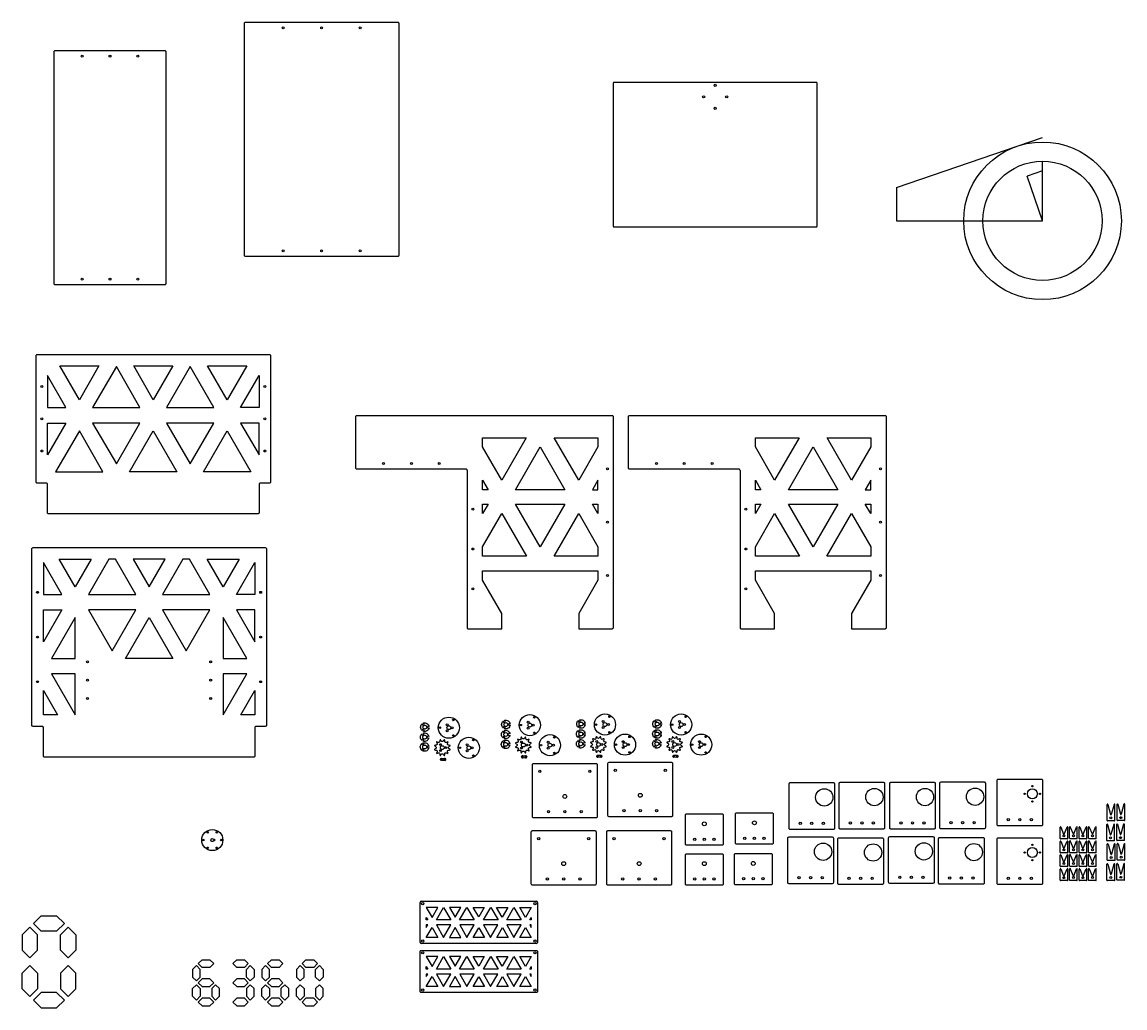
# Model space of a CAD drawing. Header units: inches. Extents: x 32 to 9114, y 33 to 2612.
# Drawn here: x 3534 to 6402, y 47 to 2612 of the extents above; entities that cross this region are included whole.
import ezdxf

# ---------------------------------------------------------------- set-up
doc = ezdxf.new("R2010")
doc.units = ezdxf.units.IN
doc.header["$MEASUREMENT"] = 0

msp = doc.modelspace()

# ---------------------------------------------------------------- linework, layer by layer
for p, q in [((5071.5, 2453.1), (5071.5, 2080.1)), ((5600.5, 2454.1), (5072.5, 2454.1)), ((5601.5, 2080.1), (5601.5, 2453.1)), ((5807.8, 2180.8), (6187.8, 2310.8)), ((6187.8, 2094.4), (6187.8, 2249.4)), ((6187.8, 2224.4), (6148, 2210.7)), ((6187.8, 2094.4), (6148, 2210.7)), ((6187.8, 2094.4), (6187.8, 2224.4)), ((5807.8, 2180.8), (5807.8, 2094.4)), ((5807.8, 2094.4), (6187.8, 2094.4)), ((5072.5, 2079.1), (5600.5, 2079.1)), ((6355.7, 534.7), (6355.7, 576)), ((6357.7, 576.3), (6364.7, 550)), ((6373.7, 576.3), (6366.7, 550)), ((6375.7, 534.7), (6375.7, 576)), ((6381.5, 535.4), (6381.5, 576.7)), ((6383.5, 576.9), (6390.6, 550.7)), ((6399.6, 576.9), (6392.5, 550.7)), ((6401.5, 535.4), (6401.5, 576.7)), ((6233.6, 488), (6233.6, 516.8)), ((6235.5, 517.1), (6242.7, 499.3)), ((6244.5, 499.3), (6251.7, 517.1)), ((6253.6, 488), (6253.6, 516.8)), ((6258.2, 488.2), (6258.2, 517.1)), ((6260.1, 517.4), (6267.2, 499.6)), ((6269.1, 499.6), (6276.2, 517.4)), ((6278.2, 488.2), (6278.2, 517.1)), ((6283, 488), (6283, 516.8)), ((6284.9, 517.1), (6292.1, 499.3)), ((6293.9, 499.3), (6301.1, 517.1)), ((6303, 488), (6303, 516.8)), ((6307.5, 488.2), (6307.5, 517.1)), ((6309.5, 517.4), (6316.6, 499.6)), ((6318.5, 499.6), (6325.6, 517.4)), ((6327.5, 488.2), (6327.5, 517.1)), ((6354.8, 482.7), (6354.8, 523.9)), ((6374.7, 533.7), (6356.7, 533.7)), ((6356.8, 524.2), (6363.9, 498)), ((6372.9, 524.2), (6365.8, 498)), ((6374.8, 482.7), (6374.8, 523.9)), ((6380.7, 483.4), (6380.7, 524.6)), ((6400.5, 534.4), (6382.5, 534.4)), ((6382.6, 524.9), (6389.7, 498.7)), ((6398.7, 524.9), (6391.6, 498.7)), ((6400.7, 483.4), (6400.7, 524.6)), ((6233.6, 451.4), (6233.6, 480.2)), ((6252.6, 487), (6234.6, 487)), ((6235.5, 480.6), (6242.7, 462.7)), ((6244.5, 462.7), (6251.7, 480.6)), ((6253.6, 451.4), (6253.6, 480.2)), ((6258.2, 451.7), (6258.2, 480.5)), ((6277.2, 487.2), (6259.2, 487.2)), ((6260.1, 480.9), (6267.2, 463)), ((6269.1, 463), (6276.2, 480.9)), ((6278.2, 451.7), (6278.2, 480.5)), ((6283, 451.4), (6283, 480.2)), ((6302, 487), (6284, 487)), ((6284.9, 480.6), (6292.1, 462.7)), ((6293.9, 462.7), (6301.1, 480.6)), ((6303, 451.4), (6303, 480.2)), ((6307.5, 451.7), (6307.5, 480.5)), ((6326.5, 487.2), (6308.5, 487.2)), ((6309.5, 480.9), (6316.6, 463)), ((6318.5, 463), (6325.6, 480.9)), ((6327.5, 451.7), (6327.5, 480.5)), ((6373.8, 481.7), (6355.8, 481.7)), ((6356.3, 431.7), (6356.3, 472.9)), ((6358.2, 473.2), (6365.3, 447)), ((6374.3, 473.2), (6367.2, 447)), ((6376.3, 431.7), (6376.3, 472.9)), ((6399.7, 482.4), (6381.7, 482.4)), ((6382.1, 432.4), (6382.1, 473.6)), ((6384.1, 473.9), (6391.1, 447.7)), ((6400.1, 473.9), (6393.1, 447.7)), ((6402.1, 432.4), (6402.1, 473.6)), ((6233.6, 415.9), (6233.6, 444.7)), ((6252.6, 450.4), (6234.6, 450.4)), ((6235.5, 445.1), (6242.7, 427.2)), ((6244.5, 427.2), (6251.7, 445.1)), ((6253.6, 415.9), (6253.6, 444.7)), ((6258.2, 416.2), (6258.2, 445)), ((6277.2, 450.7), (6259.2, 450.7)), ((6260.1, 445.4), (6267.2, 427.5)), ((6269.1, 427.5), (6276.2, 445.4)), ((6278.2, 416.2), (6278.2, 445)), ((6283, 415.9), (6283, 444.7)), ((6302, 450.4), (6284, 450.4)), ((6284.9, 445.1), (6292.1, 427.2)), ((6293.9, 427.2), (6301.1, 445.1)), ((6303, 415.9), (6303, 444.7)), ((6307.5, 416.2), (6307.5, 445)), ((6326.5, 450.7), (6308.5, 450.7)), ((6309.5, 445.4), (6316.6, 427.5)), ((6318.5, 427.5), (6325.6, 445.4)), ((6327.5, 416.2), (6327.5, 445)), ((6375.3, 430.7), (6357.3, 430.7)), ((6401.1, 431.4), (6383.1, 431.4)), ((6233.6, 379.3), (6233.6, 408.1)), ((6252.6, 414.9), (6234.6, 414.9)), ((6235.5, 408.5), (6242.7, 390.7)), ((6244.5, 390.7), (6251.7, 408.5)), ((6253.6, 379.3), (6253.6, 408.1)), ((6258.2, 379.6), (6258.2, 408.4)), ((6277.2, 415.2), (6259.2, 415.2)), ((6260.1, 408.8), (6267.2, 391)), ((6269.1, 391), (6276.2, 408.8)), ((6278.2, 379.6), (6278.2, 408.4)), ((6283, 379.3), (6283, 408.1)), ((6302, 414.9), (6284, 414.9)), ((6284.9, 408.5), (6292.1, 390.7)), ((6293.9, 390.7), (6301.1, 408.5)), ((6303, 379.3), (6303, 408.1)), ((6307.5, 379.6), (6307.5, 408.4)), ((6326.5, 415.2), (6308.5, 415.2)), ((6309.5, 408.8), (6316.6, 391)), ((6318.5, 391), (6325.6, 408.8)), ((6327.5, 379.6), (6327.5, 408.4)), ((6355.4, 379.6), (6355.4, 420.9)), ((6357.4, 421.1), (6364.4, 394.9)), ((6373.4, 421.1), (6366.4, 394.9)), ((6375.4, 379.6), (6375.4, 420.9)), ((6381.2, 380.3), (6381.2, 421.6)), ((6383.2, 421.8), (6390.3, 395.6)), ((6399.3, 421.8), (6392.2, 395.6)), ((6401.2, 380.3), (6401.2, 421.6)), ((6252.6, 378.3), (6234.6, 378.3)), ((6277.2, 378.6), (6259.2, 378.6)), ((6302, 378.3), (6284, 378.3)), ((6326.5, 378.6), (6308.5, 378.6)), ((6374.4, 378.6), (6356.4, 378.6)), ((6400.2, 379.3), (6382.2, 379.3)), ((4569.4, 217.6), (4569.4, 321.6)), ((4572.4, 324.6), (4871.4, 324.6)), ((4874.4, 321.6), (4874.4, 217.6)), ((4798.4, 230.6), (4768.4, 230.6)), ((4871.4, 214.6), (4572.4, 214.6)), ((4002.5, 102.4), (4022.5, 102.4)), ((4092.5, 102.4), (4112.5, 102.4)), ((4182.5, 102.4), (4202.5, 102.4)), ((4798.4, 102.8), (4768.4, 102.8))]:
    msp.add_line(p, q)
for points in [[(4112.7, 2004.5), (4112.7, 2608.5, -0.414214), (4115.7, 2611.5), (4510.7, 2611.5, -0.414214), (4513.7, 2608.5), (4513.7, 2004.5, -0.414214), (4510.7, 2001.5), (4115.7, 2001.5, -0.414214)], [(3904.8, 1927.7), (3620.8, 1927.7, -0.414214), (3617.8, 1930.7), (3617.8, 2534.7, -0.414214), (3620.8, 2537.7), (3904.8, 2537.7, -0.414214), (3907.8, 2534.7), (3907.8, 1930.7, -0.414214)], [(3597.4, 1411.9), (3573.4, 1411.9, -0.414214), (3570.4, 1414.9), (3570.4, 1743.9, -0.414214), (3573.4, 1746.9), (4177.4, 1746.9, -0.414214), (4180.4, 1743.9), (4180.4, 1414.9, -0.414214), (4177.4, 1411.9), (4153.4, 1411.9, 0.414214), (4150.4, 1408.9), (4150.4, 1334.9, -0.414214), (4147.4, 1331.9), (3603.4, 1331.9, -0.414214), (3600.4, 1334.9), (3600.4, 1408.9, 0.414214)], [(4169.6, 782.3, -0.414214), (4166.6, 779.3), (4142.6, 779.3, 0.414214), (4139.6, 776.3), (4139.6, 702.3, -0.414214), (4136.6, 699.3), (3592.6, 699.3, -0.414214), (3589.6, 702.3), (3589.6, 776.3, 0.414214), (3586.6, 779.3), (3562.6, 779.3, -0.414214), (3559.6, 782.3), (3559.6, 1241.3, -0.414214), (3562.6, 1244.3), (4166.6, 1244.3, -0.414214), (4169.6, 1241.3)], [(4592.6, 778.7, 3.21759), (4592.6, 775.9, -0.4953), (4577.3, 767, 3.21759), (4574.8, 768.5, -0.4953), (4574.8, 786.2, 3.21759), (4577.3, 787.6, -0.4953)], [(4803.4, 785.5, 3.21759), (4803.4, 782.7, -0.4953), (4788, 773.8, 3.21759), (4785.6, 775.2, -0.4953), (4785.6, 793, 3.21759), (4788, 794.4, -0.4953)], [(4998.6, 786.9, 3.21759), (4998.6, 784.1, -0.4953), (4983.3, 775.2, 3.21759), (4980.8, 776.6, -0.4953), (4980.8, 794.4, 3.21759), (4983.3, 795.8, -0.4953)], [(5196.8, 786.9, 3.21759), (5196.8, 784.1, -0.4953), (5181.4, 775.2, 3.21759), (5178.9, 776.6, -0.4953), (5178.9, 794.4, 3.21759), (5181.4, 795.8, -0.4953)], [(4592.1, 752.8, 3.21759), (4592.1, 750, -0.4953), (4576.8, 741.1, 3.21759), (4574.3, 742.6, -0.4953), (4574.3, 760.3, 3.21759), (4576.8, 761.7, -0.4953)], [(4802.9, 759.6, 3.21759), (4802.9, 756.8, -0.4953), (4787.5, 747.9, 3.21759), (4785.1, 749.3, -0.4953), (4785.1, 767.1, 3.21759), (4787.5, 768.5, -0.4953)], [(4822.5, 745.3, 0.095863), (4824, 741.4, -0.273804), (4824, 738.8, -0.273804), (4821.7, 737.5, 0.095863), (4817.6, 736.8, 0.01177), (4817.4, 735.8, 0.095863), (4820.5, 733.2, -0.273804), (4821.9, 730.9, -0.273804), (4820.5, 728.6, 0.095863), (4817.4, 725.9, 0.01177), (4817.6, 725, 0.095863), (4821.7, 724.3, -0.273804), (4824, 723, -0.273804), (4824, 720.3, 0.095863), (4822.5, 716.4, 0.01177), (4823.2, 715.8, 0.095863), (4827.1, 717.2, -0.273804), (4829.8, 717.2, -0.273804), (4831.1, 714.9, 0.095863), (4831.8, 710.8, 0.01177), (4832.7, 710.6, 0.095863), (4835.4, 713.7, -0.273804), (4837.7, 715.1, -0.273804), (4840, 713.7, 0.095863), (4842.6, 710.6, 0.01177), (4843.6, 710.8, 0.095863), (4844.3, 714.9, -0.273804), (4845.6, 717.2, -0.273804), (4848.2, 717.2, 0.095863), (4852.1, 715.8, 0.01177), (4852.8, 716.4, 0.095863), (4851.4, 720.3, -0.273804), (4851.3, 723, -0.273804), (4853.7, 724.3, 0.095863), (4857.7, 725, 0.01177), (4858, 725.9, 0.095863), (4854.8, 728.6, -0.273804), (4853.5, 730.9, -0.273804), (4854.8, 733.2, 0.095863), (4858, 735.8, 0.01177), (4857.7, 736.8, 0.095863), (4853.7, 737.5, -0.273804), (4851.3, 738.8, -0.273804), (4851.4, 741.4, 0.095863), (4852.8, 745.3, 0.01177), (4852.1, 746, 0.095863), (4848.2, 744.6, -0.273804), (4845.6, 744.5, -0.273804), (4844.3, 746.9, 0.095863), (4843.6, 750.9, 0.01177), (4842.6, 751.2, 0.095863), (4840, 748, -0.273804), (4837.7, 746.7, -0.273804), (4835.4, 748, 0.095863), (4832.7, 751.2, 0.01177), (4831.8, 750.9, 0.095863), (4831.1, 746.9, -0.273804), (4829.8, 744.5, -0.273804), (4827.1, 744.6, 0.095863), (4823.2, 746, 0.01177)], [(4998.1, 761, 3.21759), (4998.1, 758.2, -0.4953), (4982.8, 749.3, 3.21759), (4980.3, 750.7, -0.4953), (4980.3, 768.5, 3.21759), (4982.8, 769.9, -0.4953)], [(5017.8, 746.7, 0.095863), (5019.3, 742.9, -0.273804), (5019.3, 740.2, -0.273804), (5017, 738.9, 0.095863), (5012.9, 738.2, 0.01177), (5012.6, 737.2, 0.095863), (5015.8, 734.6, -0.273804), (5017.2, 732.3, -0.273804), (5015.8, 730, 0.095863), (5012.6, 727.4, 0.01177), (5012.9, 726.4, 0.095863), (5017, 725.7, -0.273804), (5019.3, 724.4, -0.273804), (5019.3, 721.7, 0.095863), (5017.8, 717.9, 0.01177), (5018.5, 717.2, 0.095863), (5022.4, 718.6, -0.273804), (5025.1, 718.6, -0.273804), (5026.4, 716.3, 0.095863), (5027.1, 712.2, 0.01177), (5028, 712, 0.095863), (5030.7, 715.1, -0.273804), (5033, 716.5, -0.273804), (5035.3, 715.1, 0.095863), (5037.9, 712, 0.01177), (5038.8, 712.2, 0.095863), (5039.5, 716.3, -0.273804), (5040.8, 718.6, -0.273804), (5043.5, 718.6, 0.095863), (5047.4, 717.2, 0.01177), (5048.1, 717.9, 0.095863), (5046.7, 721.7, -0.273804), (5046.6, 724.4, -0.273804), (5049, 725.7, 0.095863), (5053, 726.4, 0.01177), (5053.3, 727.4, 0.095863), (5050.1, 730, -0.273804), (5048.7, 732.3, -0.273804), (5050.1, 734.6, 0.095863), (5053.3, 737.2, 0.01177), (5053, 738.2, 0.095863), (5049, 738.9, -0.273804), (5046.6, 740.2, -0.273804), (5046.7, 742.9, 0.095863), (5048.1, 746.7, 0.01177), (5047.4, 747.4, 0.095863), (5043.5, 746, -0.273804), (5040.8, 746, -0.273804), (5039.5, 748.3, 0.095863), (5038.8, 752.4, 0.01177), (5037.9, 752.6, 0.095863), (5035.3, 749.4, -0.273804), (5033, 748.1, -0.273804), (5030.7, 749.4, 0.095863), (5028, 752.6, 0.01177), (5027.1, 752.4, 0.095863), (5026.4, 748.3, -0.273804), (5025.1, 746, -0.273804), (5022.4, 746, 0.095863), (5018.5, 747.4, 0.01177)], [(5196.3, 761, 3.21759), (5196.3, 758.2, -0.4953), (5180.9, 749.3, 3.21759), (5178.4, 750.7, -0.4953), (5178.4, 768.5, 3.21759), (5180.9, 769.9, -0.4953)], [(5215.9, 746.7, 0.095863), (5217.4, 742.9, -0.273804), (5217.4, 740.2, -0.273804), (5215.1, 738.9, 0.095863), (5211, 738.2, 0.01177), (5210.7, 737.2, 0.095863), (5213.9, 734.6, -0.273804), (5215.3, 732.3, -0.273804), (5213.9, 730, 0.095863), (5210.7, 727.4, 0.01177), (5211, 726.4, 0.095863), (5215.1, 725.7, -0.273804), (5217.4, 724.4, -0.273804), (5217.4, 721.7, 0.095863), (5215.9, 717.9, 0.01177), (5216.6, 717.2, 0.095863), (5220.5, 718.6, -0.273804), (5223.2, 718.6, -0.273804), (5224.5, 716.3, 0.095863), (5225.2, 712.2, 0.01177), (5226.1, 712, 0.095863), (5228.8, 715.1, -0.273804), (5231.1, 716.5, -0.273804), (5233.4, 715.1, 0.095863), (5236, 712, 0.01177), (5236.9, 712.2, 0.095863), (5237.6, 716.3, -0.273804), (5239, 718.6, -0.273804), (5241.6, 718.6, 0.095863), (5245.5, 717.2, 0.01177), (5246.2, 717.9, 0.095863), (5244.8, 721.7, -0.273804), (5244.7, 724.4, -0.273804), (5247.1, 725.7, 0.095863), (5251.1, 726.4, 0.01177), (5251.4, 727.4, 0.095863), (5248.2, 730, -0.273804), (5246.8, 732.3, -0.273804), (5248.2, 734.6, 0.095863), (5251.4, 737.2, 0.01177), (5251.1, 738.2, 0.095863), (5247.1, 738.9, -0.273804), (5244.7, 740.2, -0.273804), (5244.8, 742.9, 0.095863), (5246.2, 746.7, 0.01177), (5245.5, 747.4, 0.095863), (5241.6, 746, -0.273804), (5239, 746, -0.273804), (5237.6, 748.3, 0.095863), (5236.9, 752.4, 0.01177), (5236, 752.6, 0.095863), (5233.4, 749.4, -0.273804), (5231.1, 748.1, -0.273804), (5228.8, 749.4, 0.095863), (5226.1, 752.6, 0.01177), (5225.2, 752.4, 0.095863), (5224.5, 748.3, -0.273804), (5223.2, 746, -0.273804), (5220.5, 746, 0.095863), (5216.6, 747.4, 0.01177)], [(4574.1, 734.7, 3.21759), (4576.5, 736.1, -0.4953), (4591.9, 727.2, 3.21759), (4591.9, 724.4, -0.4953), (4576.5, 715.5, 3.21759), (4574.1, 716.9, -0.4953)], [(4611.8, 738.5, 0.095863), (4613.2, 734.7, -0.273804), (4613.3, 732, -0.273804), (4610.9, 730.7, 0.095863), (4606.9, 730, 0.01177), (4606.6, 729, 0.095863), (4609.8, 726.4, -0.273804), (4611.1, 724.1, -0.273804), (4609.8, 721.8, 0.095863), (4606.6, 719.2, 0.01177), (4606.9, 718.2, 0.095863), (4610.9, 717.5, -0.273804), (4613.3, 716.2, -0.273804), (4613.2, 713.5, 0.095863), (4611.8, 709.7, 0.01177), (4612.5, 709, 0.095863), (4616.4, 710.4, -0.273804), (4619, 710.4, -0.273804), (4620.3, 708.1, 0.095863), (4621, 704, 0.01177), (4622, 703.8, 0.095863), (4624.6, 707, -0.273804), (4626.9, 708.3, -0.273804), (4629.2, 707, 0.095863), (4631.9, 703.8, 0.01177), (4632.8, 704, 0.095863), (4633.5, 708.1, -0.273804), (4634.8, 710.4, -0.273804), (4637.5, 710.4, 0.095863), (4641.4, 709, 0.01177), (4642, 709.7, 0.095863), (4640.6, 713.5, -0.273804), (4640.6, 716.2, -0.273804), (4642.9, 717.5, 0.095863), (4647, 718.2, 0.01177), (4647.2, 719.2, 0.095863), (4644.1, 721.8, -0.273804), (4642.7, 724.1, -0.273804), (4644.1, 726.4, 0.095863), (4647.2, 729, 0.01177), (4647, 730, 0.095863), (4642.9, 730.7, -0.273804), (4640.6, 732, -0.273804), (4640.6, 734.7, 0.095863), (4642, 738.5, 0.01177), (4641.4, 739.2, 0.095863), (4637.5, 737.8, -0.273804), (4634.8, 737.8, -0.273804), (4633.5, 740.1, 0.095863), (4632.8, 744.2, 0.01177), (4631.9, 744.4, 0.095863), (4629.2, 741.2, -0.273804), (4626.9, 739.9, -0.273804), (4624.6, 741.2, 0.095863), (4622, 744.4, 0.01177), (4621, 744.2, 0.095863), (4620.3, 740.1, -0.273804), (4619, 737.8, -0.273804), (4616.4, 737.8, 0.095863), (4612.5, 739.2, 0.01177)], [(4784.8, 741.5, 3.21759), (4787.3, 742.9, -0.4953), (4802.7, 734, 3.21759), (4802.7, 731.2, -0.4953), (4787.3, 722.3, 3.21759), (4784.8, 723.7, -0.4953)], [(4980.1, 742.9, 3.21759), (4982.6, 744.3, -0.4953), (4997.9, 735.4, 3.21759), (4997.9, 732.6, -0.4953), (4982.6, 723.7, 3.21759), (4980.1, 725.1, -0.4953)], [(5178.2, 742.9, 3.21759), (5180.7, 744.3, -0.4953), (5196.1, 735.4, 3.21759), (5196.1, 732.6, -0.4953), (5180.7, 723.7, 3.21759), (5178.2, 725.1, -0.4953)], [(4625.2, 691.1, -0.181335), (4633, 691.1, 1.443), (4633, 695.8, -0.181335), (4625.2, 695.8, 1.443)], [(4836, 697.8, -0.181335), (4843.7, 697.8, 1.443), (4843.7, 702.6, -0.181335), (4836, 702.6, 1.443)], [(5031.3, 699.3, -0.181335), (5039, 699.3, 1.443), (5039, 704, -0.181335), (5031.3, 704, 1.443)], [(5229.4, 699.3, -0.181335), (5237.1, 699.3, 1.443), (5237.1, 704, -0.181335), (5229.4, 704, 1.443)], [(5030.6, 545.2), (5030.6, 679.2, 0.414214), (5027.6, 682.2), (4863.6, 682.2, 0.414214), (4860.6, 679.2), (4860.6, 545.2, 0.414214), (4863.6, 542.2), (5027.6, 542.2, 0.414214)], [(5226.8, 548.2), (5226.8, 682.2, 0.414214), (5223.8, 685.2), (5059.8, 685.2, 0.414214), (5056.8, 682.2), (5056.8, 548.2, 0.414214), (5059.8, 545.2), (5223.8, 545.2, 0.414214)], [(5647.8, 629.2, 0.414214), (5644.8, 632.2), (5530.8, 632.2, 0.414214), (5527.8, 629.2), (5527.8, 515.2, 0.414214), (5530.8, 512.2), (5644.8, 512.2, 0.414214), (5647.8, 515.2)], [(5778.1, 630.1, 0.414214), (5775.1, 633.1), (5661.1, 633.1, 0.414214), (5658.1, 630.1), (5658.1, 516.1, 0.414214), (5661.1, 513.1), (5775.1, 513.1, 0.414214), (5778.1, 516.1)], [(5909.7, 630.1, 0.414214), (5906.7, 633.1), (5792.7, 633.1, 0.414214), (5789.7, 630.1), (5789.7, 516.1, 0.414214), (5792.7, 513.1), (5906.7, 513.1, 0.414214), (5909.7, 516.1)], [(6040, 630.9, 0.414214), (6037, 633.9), (5923, 633.9, 0.414214), (5920, 630.9), (5920, 516.9, 0.414214), (5923, 513.9), (6037, 513.9, 0.414214), (6040, 516.9)], [(6188.8, 638.4, 0.414214), (6185.8, 641.4), (6071.8, 641.4, 0.414214), (6068.8, 638.4), (6068.8, 524.4, 0.414214), (6071.8, 521.4), (6185.8, 521.4, 0.414214), (6188.8, 524.4)], [(5358.3, 473.9), (5358.3, 547.9, 0.414214), (5355.3, 550.9), (5261.3, 550.9, 0.414214), (5258.3, 547.9), (5258.3, 473.9, 0.414214), (5261.3, 470.9), (5355.3, 470.9, 0.414214)], [(5488.6, 476.5), (5488.6, 550.5, 0.414214), (5485.6, 553.5), (5391.6, 553.5, 0.414214), (5388.6, 550.5), (5388.6, 476.5, 0.414214), (5391.6, 473.5), (5485.6, 473.5, 0.414214)], [(4032.2, 485.6), (4034.2, 485.6), (4034.2, 481.6), (4032.2, 481.6, -3.732051)], [(5027.6, 370.4), (5027.6, 504.4, 0.414214), (5024.6, 507.4), (4860.6, 507.4, 0.414214), (4857.6, 504.4), (4857.6, 370.4, 0.414214), (4860.6, 367.4), (5024.6, 367.4, 0.414214)], [(5223.8, 370.4), (5223.8, 504.4, 0.414214), (5220.8, 507.4), (5056.8, 507.4, 0.414214), (5053.8, 504.4), (5053.8, 370.4, 0.414214), (5056.8, 367.4), (5220.8, 367.4, 0.414214)], [(5644.8, 487.9, 0.414214), (5641.8, 490.9), (5527.8, 490.9, 0.414214), (5524.8, 487.9), (5524.8, 373.9, 0.414214), (5527.8, 370.9), (5641.8, 370.9, 0.414214), (5644.8, 373.9)], [(5774.8, 485.8, 0.414214), (5771.8, 488.8), (5657.8, 488.8, 0.414214), (5654.8, 485.8), (5654.8, 371.8, 0.414214), (5657.8, 368.8), (5771.8, 368.8, 0.414214), (5774.8, 371.8)], [(5906.7, 488.8, 0.414214), (5903.7, 491.8), (5789.7, 491.8, 0.414214), (5786.7, 488.8), (5786.7, 374.8, 0.414214), (5789.7, 371.8), (5903.7, 371.8, 0.414214), (5906.7, 374.8)], [(6036.7, 486.7, 0.414214), (6033.7, 489.7), (5919.7, 489.7, 0.414214), (5916.7, 486.7), (5916.7, 372.7, 0.414214), (5919.7, 369.7), (6033.7, 369.7, 0.414214), (6036.7, 372.7)], [(6188.8, 485.8, 0.414214), (6185.8, 488.8), (6071.8, 488.8, 0.414214), (6068.8, 485.8), (6068.8, 371.8, 0.414214), (6071.8, 368.8), (6185.8, 368.8, 0.414214), (6188.8, 371.8)], [(5358.3, 370.4), (5358.3, 444.4, 0.414214), (5355.3, 447.4), (5261.3, 447.4, 0.414214), (5258.3, 444.4), (5258.3, 370.4, 0.414214), (5261.3, 367.4), (5355.3, 367.4, 0.414214)], [(5485.6, 370.9), (5485.6, 444.9, 0.414214), (5482.6, 447.9), (5388.6, 447.9, 0.414214), (5385.6, 444.9), (5385.6, 370.9, 0.414214), (5388.6, 367.9), (5482.6, 367.9, 0.414214)], [(4874.4, 193.8), (4874.4, 89.8, -0.414214), (4871.4, 86.8), (4572.4, 86.8, -0.414214), (4569.4, 89.8), (4569.4, 193.8, -0.414214), (4572.4, 196.8), (4871.4, 196.8, -0.414214)]]:
    msp.add_lwpolyline(points, format="xyb", close=True)
for points in [[(3632, 1716.9), (3734.1, 1716.9), (3683.1, 1628.5)], [(3717.7, 1608.5), (3840.8, 1608.5), (3779.3, 1715.1)], [(3875.4, 1628.5), (3824.4, 1716.9), (3926.5, 1716.9)], [(3910.1, 1608.5), (4033.2, 1608.5), (3971.6, 1715.1)], [(4067.8, 1628.5), (4016.8, 1716.9), (4118.9, 1716.9)], [(3600.4, 1608.5), (3648.4, 1608.5), (3600.4, 1691.7)], [(4102.5, 1608.5), (4150.4, 1691.7), (4150.4, 1608.5)], [(3600.4, 1568.5), (3648.4, 1568.5), (3600.4, 1485.4)], [(3840.8, 1568.5), (3717.7, 1568.5), (3779.3, 1461.9)], [(4033.2, 1568.5), (3910.1, 1568.5), (3971.6, 1461.9)], [(4150.4, 1485.4), (4150.4, 1568.5), (4102.5, 1568.5)], [(3621.5, 1441.9), (3744.6, 1441.9), (3683.1, 1548.5)], [(3813.9, 1441.9), (3875.4, 1548.5), (3937, 1441.9)], [(4129.4, 1441.9), (4006.3, 1441.9), (4067.8, 1548.5)], [(4731.7, 1529.9), (4845.4, 1529.9), (4781.7, 1419.7), (4731.7, 1506.3)], [(5031.7, 1506.3), (4981.7, 1419.7), (4918.1, 1529.9), (5031.7, 1529.9)], [(5441.2, 1529.9), (5554.8, 1529.9), (5491.2, 1419.7), (5441.2, 1506.3)], [(5741.2, 1506.3), (5691.2, 1419.7), (5627.6, 1529.9), (5741.2, 1529.9)], [(4945.9, 1395.1), (4817.6, 1395.1), (4881.7, 1506.3)], [(5655.4, 1395.1), (5527, 1395.1), (5591.2, 1506.3)], [(4731.7, 1419.7), (4745.9, 1395.1), (4731.7, 1395.1)], [(5031.7, 1419.7), (5017.6, 1395.1), (5031.7, 1395.1)], [(5441.2, 1419.7), (5455.4, 1395.1), (5441.2, 1395.1)], [(5741.2, 1419.7), (5727, 1395.1), (5741.2, 1395.1)], [(4731.7, 1357.6), (4745.9, 1357.6), (4731.7, 1333.1)], [(4817.6, 1357.6), (4945.9, 1357.6), (4881.7, 1246.5)], [(5031.7, 1333.1), (5017.6, 1357.6), (5031.7, 1357.6)], [(5441.2, 1357.6), (5455.4, 1357.6), (5441.2, 1333.1)], [(5527, 1357.6), (5655.4, 1357.6), (5591.2, 1246.5)], [(5741.2, 1333.1), (5727, 1357.6), (5741.2, 1357.6)], [(4731.7, 1246.5), (4781.7, 1333.1), (4845.9, 1221.9), (4731.7, 1221.9)], [(5031.7, 1221.9), (4917.6, 1221.9), (4981.7, 1333.1), (5031.7, 1246.5)], [(5441.2, 1246.5), (5491.2, 1333.1), (5555.4, 1221.9), (5441.2, 1221.9)], [(5741.2, 1221.9), (5627, 1221.9), (5691.2, 1333.1), (5741.2, 1246.5)], [(3589.6, 1122.5), (3637.6, 1122.5), (3589.6, 1205.6)], [(3672.2, 1142.5), (3630.8, 1214.3), (3713.7, 1214.3)], [(3777, 1214.3), (3759.9, 1214.3), (3706.9, 1122.5), (3830, 1122.5)], [(3864.6, 1142.5), (3906, 1214.3), (3823.1, 1214.3)], [(3969.3, 1214.3), (3952.2, 1214.3), (3899.2, 1122.5), (4022.3, 1122.5)], [(4098.4, 1214.3), (4057, 1142.5), (4015.5, 1214.3)], [(4091.6, 1122.5), (4139.6, 1205.6), (4139.6, 1122.5)], [(3589.6, 1082.5), (3637.6, 1082.5), (3589.6, 999.4)], [(3610.7, 955.9), (3672.2, 955.9), (3672.2, 1062.5)], [(3830, 1082.5), (3706.9, 1082.5), (3768.4, 975.9)], [(3803.1, 955.9), (3864.6, 1062.5), (3926.1, 955.9)], [(4022.3, 1082.5), (3899.2, 1082.5), (3960.8, 975.9)], [(4057, 1062.5), (4057, 955.9), (4118.5, 955.9)], [(4139.6, 999.4), (4139.6, 1082.5), (4091.6, 1082.5)], [(3672.2, 809.3), (3672.2, 915.9), (3610.7, 915.9)], [(4118.5, 915.9), (4057, 915.9), (4057, 809.3)], [(3589.6, 872.4), (3626, 809.3), (3589.6, 809.3)], [(4139.6, 809.3), (4103.2, 809.3), (4139.6, 872.4)], [(3644.1, 267), (3624.1, 247), (3584.1, 247), (3564.1, 267), (3584.1, 287), (3624.1, 287)], [(4690.4, 308.6), (4709.8, 276), (4671.6, 276)], [(4736.2, 308.6), (4721.9, 283.8), (4707.6, 308.6)], [(4753.3, 308.6), (4772.1, 276), (4734, 276)], [(4797.7, 308.6), (4783, 283.2), (4768.3, 308.6)], [(4585.4, 282.5), (4589.1, 276), (4585.4, 276)], [(4585.4, 256.5), (4589.1, 263), (4585.4, 263)], [(4672.4, 263), (4691.1, 230.6), (4709.9, 263)], [(4752.6, 230.6), (4771.4, 263), (4733.9, 263)], [(4832.1, 263), (4794.6, 263), (4813.4, 230.6)], [(4858.4, 276), (4854.6, 276), (4858.4, 282.5)], [(4858.4, 263), (4854.6, 263), (4858.4, 256.5)], [(3534.1, 197), (3554.1, 177), (3574.1, 197), (3574.1, 237), (3554.1, 257), (3534.1, 237)], [(3654.1, 257), (3674.1, 237), (3674.1, 197), (3654.1, 177), (3634.1, 197), (3634.1, 237)], [(4585.4, 230.6), (4600.4, 256.5), (4615.4, 230.6)], [(4675.4, 230.6), (4660.4, 256.5), (4645.4, 230.6)], [(4706.9, 230.6), (4721.9, 255.7), (4736.9, 230.6)], [(4768.4, 230.6), (4783.4, 256.5), (4798.4, 230.6)], [(4828.4, 230.6), (4843.4, 256.5), (4858.4, 230.6)], [(4032.5, 162.4), (4022.5, 152.4), (4002.5, 152.4), (3992.5, 162.4), (4002.5, 172.4), (4022.5, 172.4)], [(4122.5, 162.4), (4112.5, 152.4), (4092.5, 152.4), (4082.5, 162.4), (4092.5, 172.4), (4112.5, 172.4)], [(4212.5, 162.4), (4202.5, 152.4), (4182.5, 152.4), (4172.5, 162.4), (4182.5, 172.4), (4202.5, 172.4)], [(4302.5, 162.4), (4292.5, 152.4), (4272.5, 152.4), (4262.5, 162.4), (4272.5, 172.4), (4292.5, 172.4)], [(4690.4, 180.8), (4709.8, 148.2), (4671.6, 148.2)], [(4736.2, 180.8), (4721.9, 156), (4707.6, 180.8)], [(4753.3, 180.8), (4772.1, 148.2), (4734, 148.2)], [(4797.7, 180.8), (4783, 155.4), (4768.3, 180.8)], [(3554.1, 157), (3574.1, 137), (3574.1, 97), (3554.1, 77), (3534.1, 97), (3534.1, 137)], [(3634.1, 97), (3654.1, 77), (3674.1, 97), (3674.1, 137), (3654.1, 157), (3634.1, 137)], [(3977.5, 127.4), (3987.5, 117.4), (3997.5, 127.4), (3997.5, 147.4), (3987.5, 157.4), (3977.5, 147.4)], [(4127.5, 157.4), (4137.5, 147.4), (4137.5, 127.4), (4127.5, 117.4), (4117.5, 127.4), (4117.5, 147.4)], [(4157.5, 127.4), (4167.5, 117.4), (4177.5, 127.4), (4177.5, 147.4), (4167.5, 157.4), (4157.5, 147.4)], [(4247.5, 127.4), (4257.5, 117.4), (4267.5, 127.4), (4267.5, 147.4), (4257.5, 157.4), (4247.5, 147.4)], [(4307.5, 157.4), (4317.5, 147.4), (4317.5, 127.4), (4307.5, 117.4), (4297.5, 127.4), (4297.5, 147.4)], [(4585.4, 154.7), (4589.1, 148.2), (4585.4, 148.2)], [(4858.4, 148.2), (4854.6, 148.2), (4858.4, 154.7)], [(4022.5, 122.4), (4002.5, 122.4), (3992.5, 112.4), (4002.5, 102.4), (4022.5, 102.4), (4032.5, 112.4)], [(4112.5, 122.4), (4092.5, 122.4), (4082.5, 112.4), (4092.5, 102.4), (4112.5, 102.4), (4122.5, 112.4)], [(4202.5, 122.4), (4182.5, 122.4), (4172.5, 112.4), (4182.5, 102.4), (4202.5, 102.4), (4212.5, 112.4)], [(4585.4, 128.7), (4589.1, 135.2), (4585.4, 135.2)], [(4585.4, 102.8), (4600.4, 128.7), (4615.4, 102.8)], [(4675.4, 102.8), (4660.4, 128.7), (4645.4, 102.8)], [(4672.4, 135.2), (4691.1, 102.8), (4709.9, 135.2)], [(4706.9, 102.8), (4721.9, 127.9), (4736.9, 102.8)], [(4752.6, 102.8), (4771.4, 135.2), (4733.9, 135.2)], [(4768.4, 102.8), (4783.4, 128.7), (4798.4, 102.8)], [(4832.1, 135.2), (4794.6, 135.2), (4813.4, 102.8)], [(4828.4, 102.8), (4843.4, 128.7), (4858.4, 102.8)], [(4858.4, 135.2), (4854.6, 135.2), (4858.4, 128.7)], [(3644.1, 67), (3624.1, 87), (3584.1, 87), (3564.1, 67), (3584.1, 47), (3624.1, 47)], [(3987.5, 107.4), (3997.5, 97.4), (3997.5, 77.4), (3987.5, 67.4), (3977.5, 77.4), (3977.5, 97.4)], [(4027.5, 77.4), (4037.5, 67.4), (4047.5, 77.4), (4047.5, 97.4), (4037.5, 107.4), (4027.5, 97.4)], [(4117.5, 77.4), (4127.5, 67.4), (4137.5, 77.4), (4137.5, 97.4), (4127.5, 107.4), (4117.5, 97.4)], [(4167.5, 107.4), (4177.5, 97.4), (4177.5, 77.4), (4167.5, 67.4), (4157.5, 77.4), (4157.5, 97.4)], [(4207.5, 77.4), (4217.5, 67.4), (4227.5, 77.4), (4227.5, 97.4), (4217.5, 107.4), (4207.5, 97.4)], [(4257.5, 107.4), (4267.5, 97.4), (4267.5, 77.4), (4257.5, 67.4), (4247.5, 77.4), (4247.5, 97.4)], [(4297.5, 77.4), (4307.5, 67.4), (4317.5, 77.4), (4317.5, 97.4), (4307.5, 107.4), (4297.5, 97.4)], [(4032.5, 62.4), (4022.5, 72.4), (4002.5, 72.4), (3992.5, 62.4), (4002.5, 52.4), (4022.5, 52.4)], [(4122.5, 62.4), (4112.5, 72.4), (4092.5, 72.4), (4082.5, 62.4), (4092.5, 52.4), (4112.5, 52.4)], [(4212.5, 62.4), (4202.5, 72.4), (4182.5, 72.4), (4172.5, 62.4), (4182.5, 52.4), (4202.5, 52.4)], [(4302.5, 62.4), (4292.5, 72.4), (4272.5, 72.4), (4262.5, 62.4), (4272.5, 52.4), (4292.5, 52.4)]]:
    msp.add_lwpolyline(points, close=True)
for points in [[(4691.7, 1445.3, 0.414214), (4688.7, 1448.3), (4404.7, 1448.3, -0.414214), (4401.7, 1451.3), (4401.7, 1585.3, -0.414214), (4404.7, 1588.3), (5068.7, 1588.3, -0.414214), (5071.7, 1585.3), (5071.7, 1036.3, -0.414214), (5068.7, 1033.3)], [(5401.2, 1445.3, 0.414214), (5398.2, 1448.3), (5114.2, 1448.3, -0.414214), (5111.2, 1451.3), (5111.2, 1585.3, -0.414214), (5114.2, 1588.3), (5778.2, 1588.3, -0.414214), (5781.2, 1585.3), (5781.2, 1036.3, -0.414214), (5778.2, 1033.3)], [(4691.7, 1445.3), (4691.7, 1036.3, 0.414214), (4694.7, 1033.3), (4781.7, 1033.3), (4781.7, 1073.3), (4731.7, 1159.9), (4731.7, 1184.4), (4845.9, 1184.4), (4917.6, 1184.4), (5031.7, 1184.4), (5031.7, 1159.9), (4981.7, 1073.3), (4981.7, 1033.3), (5068.7, 1033.3)], [(5401.2, 1445.3), (5401.2, 1036.3, 0.414214), (5404.2, 1033.3), (5491.2, 1033.3), (5491.2, 1073.3), (5441.2, 1159.9), (5441.2, 1184.4), (5555.4, 1184.4), (5627, 1184.4), (5741.2, 1184.4), (5741.2, 1159.9), (5691.2, 1073.3), (5691.2, 1033.3), (5778.2, 1033.3)]]:
    msp.add_lwpolyline(points, format="xyb")
for points in [[(4585.4, 308.5), (4600.4, 282.5), (4615.4, 308.6), (4585.4, 308.6)], [(4630.3, 308.6), (4649.1, 276), (4611.6, 276), (4630.4, 308.5)], [(4675.4, 308.6), (4646.1, 308.6), (4660.7, 283.2), (4675.4, 308.6)], [(4813.4, 308.5), (4832.1, 276), (4794.6, 276), (4813.4, 308.6)], [(4843.4, 282.5), (4828.3, 308.6), (4858.4, 308.6), (4843.4, 282.5)], [(4630.4, 230.6), (4649.1, 263), (4611.6, 263), (4630.4, 230.6)], [(4585.4, 180.7), (4600.4, 154.8), (4615.4, 180.8), (4585.4, 180.8)], [(4630.3, 180.8), (4649.1, 148.2), (4611.6, 148.2), (4630.4, 180.7)], [(4675.4, 180.8), (4646.1, 180.8), (4660.7, 155.4), (4675.4, 180.8)], [(4813.4, 180.7), (4832.1, 148.2), (4794.6, 148.2), (4813.4, 180.8)], [(4843.4, 154.8), (4828.3, 180.8), (4858.4, 180.8), (4843.4, 154.7)], [(4630.4, 102.8), (4649.1, 135.2), (4611.6, 135.2), (4630.4, 102.8)]]:
    msp.add_lwpolyline(points)
for centre, radius in [((4213, 2596.5), 2.5), ((4313.2, 2596.5), 2.5), ((4413.5, 2596.5), 2.5), ((3690.3, 2522.7), 2.5), ((3762.8, 2522.7), 2.5), ((3835.3, 2522.7), 2.5), ((5336.5, 2447), 3), ((5306.5, 2417), 3), ((5366.5, 2417), 3), ((5336.5, 2387), 3), ((6187.8, 2094.4), 205), ((6187.8, 2094.4), 155), ((4213, 2016.5), 2.5), ((4313.2, 2016.5), 2.5), ((4413.5, 2016.5), 2.5), ((3690.3, 1942.7), 2.5), ((3762.8, 1942.7), 2.5), ((3835.3, 1942.7), 2.5), ((3585.4, 1663.2), 2.5), ((4165.4, 1663.2), 2.5), ((3585.4, 1579.4), 2.5), ((4165.4, 1579.4), 2.5), ((3585.4, 1495.7), 2.5), ((4165.4, 1495.7), 2.5), ((4474.2, 1463.3), 2.5), ((4546.7, 1463.3), 2.5), ((4619.2, 1463.3), 2.5), ((5183.7, 1463.3), 2.5), ((5256.2, 1463.3), 2.5), ((5328.7, 1463.3), 2.5), ((5056.7, 1449.5), 2.5), ((5766.2, 1449.5), 2.5), ((4706.7, 1344.5), 2.5), ((5416.2, 1344.5), 2.5), ((5056.7, 1310.8), 2.5), ((5766.2, 1310.8), 2.5), ((4706.7, 1240.8), 2.5), ((5416.2, 1240.8), 2.5), ((5056.7, 1172), 2.5), ((5766.2, 1172), 2.5), ((3574.6, 1128.1), 2.5), ((4154.6, 1128.1), 2.5), ((4706.7, 1137), 2.5), ((5416.2, 1137), 2.5), ((3574.6, 1011.8), 2.5), ((4154.6, 1011.8), 2.5), ((3704.6, 947.6), 2.5), ((4024.6, 947.6), 2.5), ((3574.6, 895.6), 2.5), ((3704.6, 899.8), 2.5), ((4024.6, 899.8), 2.5), ((4154.6, 895.6), 2.5), ((3704.6, 852.1), 2.5), ((4024.6, 852.1), 2.5), ((4643.9, 775.9), 27.5), ((4854.6, 782.7), 27.5), ((4866.3, 803), 2), ((5049.9, 784.1), 27.5), ((5061.6, 804.4), 2), ((5248, 784.1), 27.5), ((5259.7, 804.4), 2), ((4581.6, 777.3), 5), ((4620.5, 775.9), 2), ((4639.4, 783.7), 2.5), ((4643.9, 775.9), 5), ((4652.9, 775.9), 2.5), ((4655.5, 796.2), 2), ((4792.3, 784.1), 5), ((4831.2, 782.7), 2), ((4850.1, 790.5), 2.5), ((4850.1, 774.9), 2.5), ((4854.6, 782.7), 5), ((4863.6, 782.7), 2.5), ((4987.6, 785.5), 5), ((5026.5, 784.1), 2), ((5045.4, 791.9), 2.5), ((5045.4, 776.3), 2.5), ((5049.9, 784.1), 5), ((5058.9, 784.1), 2.5), ((5185.7, 785.5), 5), ((5224.6, 784.1), 2), ((5243.5, 791.9), 2.5), ((5243.5, 776.3), 2.5), ((5248, 784.1), 5), ((5257, 784.1), 2.5), ((4581.1, 751.4), 5), ((4639.4, 768.1), 2.5), ((4655.5, 755.7), 2), ((4696, 723.7), 27.5), ((4707.7, 743.9), 2), ((4791.8, 758.2), 5), ((4866.3, 762.5), 2), ((4906.8, 730.4), 27.5), ((4918.5, 750.7), 2), ((4987.1, 759.6), 5), ((5061.6, 763.9), 2), ((5102.1, 731.9), 27.5), ((5113.8, 752.1), 2), ((5185.2, 759.6), 5), ((5259.7, 763.9), 2), ((5300.2, 731.9), 27.5), ((5311.9, 752.1), 2), ((4580.9, 725.8), 5), ((4622.4, 731.9), 2.5), ((4622.4, 716.3), 2.5), ((4626.9, 724.1), 5), ((4635.9, 724.1), 2.5), ((4672.7, 723.7), 2), ((4691.5, 731.5), 2.5), ((4691.5, 715.9), 2.5), ((4696, 723.7), 5), ((4705, 723.7), 2.5), ((4791.6, 732.6), 5), ((4833.2, 738.7), 2.5), ((4833.2, 723.1), 2.5), ((4837.7, 730.9), 5), ((4846.7, 730.9), 2.5), ((4883.4, 730.4), 2), ((4902.3, 738.2), 2.5), ((4902.3, 722.6), 2.5), ((4906.8, 730.4), 5), ((4915.8, 730.4), 2.5), ((4986.9, 734), 5), ((5028.5, 740.1), 2.5), ((5028.5, 724.5), 2.5), ((5033, 732.3), 5), ((5042, 732.3), 2.5), ((5078.7, 731.9), 2), ((5097.6, 739.6), 2.5), ((5097.6, 724.1), 2.5), ((5102.1, 731.9), 5), ((5111.1, 731.9), 2.5), ((5185, 734), 5), ((5226.6, 740.1), 2.5), ((5226.6, 724.5), 2.5), ((5231.1, 732.3), 5), ((5240.1, 732.3), 2.5), ((5276.8, 731.9), 2), ((5295.7, 739.6), 2.5), ((5295.7, 724.1), 2.5), ((5300.2, 731.9), 5), ((5309.2, 731.9), 2.5), ((4624.3, 693.4), 1.79), ((4633.9, 693.4), 1.79), ((4707.7, 703.4), 2), ((4835.1, 700.2), 1.79), ((4844.6, 700.2), 1.79), ((4918.5, 710.2), 2), ((5030.4, 701.6), 1.79), ((5039.9, 701.6), 1.79), ((5113.8, 711.6), 2), ((5228.5, 701.6), 1.79), ((5238, 701.6), 1.79), ((5311.9, 711.6), 2), ((4880.6, 662.2), 3), ((5010.6, 662.2), 3), ((5076.8, 665.2), 3), ((5206.8, 665.2), 3), ((5141.8, 600.2), 5), ((5620.3, 594.7), 22.5), ((5750.6, 595.6), 22.5), ((5882.2, 595.6), 22.5), ((6012.5, 596.4), 22.5), ((6141.2, 603.9), 1.5), ((6161.3, 603.9), 13), ((6161.3, 624), 1.5), ((6181.4, 603.9), 1.5), ((4945.6, 597.2), 5), ((6161.3, 583.8), 1.5), ((4903.1, 557.2), 3), ((4945.6, 557.2), 3), ((4988.1, 557.2), 3), ((5099.3, 560.2), 3), ((5141.8, 560.2), 3), ((5184.3, 560.2), 3), ((5308.3, 525.9), 5), ((5438.6, 528.5), 5), ((5557.8, 527.2), 3), ((5587.8, 527.2), 3), ((5617.8, 527.2), 3), ((5688.1, 528.1), 3), ((5718.1, 528.1), 3), ((5748.1, 528.1), 3), ((5819.7, 528.1), 3), ((5849.7, 528.1), 3), ((5879.7, 528.1), 3), ((5950, 528.9), 3), ((5980, 528.9), 3), ((6010, 528.9), 3), ((6098.8, 536.4), 3), ((6128.8, 536.4), 3), ((6158.8, 536.4), 3), ((6365.7, 541.2), 2.5), ((6391.5, 541.9), 2.5), ((4028.8, 483.6), 27.5), ((4017.1, 503.8), 2), ((4040.5, 503.8), 2), ((4877.6, 487.4), 3), ((5007.6, 487.4), 3), ((5073.8, 487.4), 3), ((5203.8, 487.4), 3), ((5283.3, 485.9), 3), ((5308.3, 485.9), 3), ((5333.3, 485.9), 3), ((5413.6, 488.5), 3), ((5438.6, 488.5), 3), ((5463.6, 488.5), 3), ((6243.6, 494.5), 2.5), ((6268.2, 494.7), 2.5), ((6293, 494.5), 2.5), ((6317.5, 494.7), 2.5), ((6364.8, 489.2), 2.5), ((6390.7, 489.9), 2.5), ((4005.4, 483.6), 2), ((4017.1, 463.4), 2), ((4040.5, 463.4), 2), ((4052.2, 483.6), 2), ((5617.3, 453.4), 22.5), ((5747.3, 451.3), 22.5), ((5879.2, 454.3), 22.5), ((6009.2, 452.2), 22.5), ((6161.3, 451.3), 13), ((6161.3, 471.4), 1.5), ((6243.6, 457.9), 2.5), ((6268.2, 458.2), 2.5), ((6293, 457.9), 2.5), ((6317.5, 458.2), 2.5), ((6141.2, 451.3), 1.5), ((6161.3, 431.2), 1.5), ((6181.4, 451.3), 1.5), ((6366.3, 438.2), 2.5), ((6392.1, 438.9), 2.5), ((4942.6, 422.4), 5), ((5138.8, 422.4), 5), ((5308.3, 422.4), 5), ((5435.6, 422.9), 5), ((6243.6, 422.4), 2.5), ((6268.2, 422.7), 2.5), ((6293, 422.4), 2.5), ((6317.5, 422.7), 2.5), ((4900.1, 382.4), 3), ((4942.6, 382.4), 3), ((4985.1, 382.4), 3), ((5096.3, 382.4), 3), ((5138.8, 382.4), 3), ((5181.3, 382.4), 3), ((5283.3, 382.4), 3), ((5308.3, 382.4), 3), ((5333.3, 382.4), 3), ((5410.6, 382.9), 3), ((5435.6, 382.9), 3), ((5460.6, 382.9), 3), ((5554.8, 385.9), 3), ((5584.8, 385.9), 3), ((5614.8, 385.9), 3), ((5684.8, 383.8), 3), ((5714.8, 383.8), 3), ((5744.8, 383.8), 3), ((5816.7, 386.8), 3), ((5846.7, 386.8), 3), ((5876.7, 386.8), 3), ((5946.7, 384.7), 3), ((5976.7, 384.7), 3), ((6006.7, 384.7), 3), ((6098.8, 383.8), 3), ((6128.8, 383.8), 3), ((6158.8, 383.8), 3), ((6243.6, 385.8), 2.5), ((6268.2, 386.1), 2.5), ((6293, 385.8), 2.5), ((6317.5, 386.1), 2.5), ((6365.4, 386.1), 2.5), ((6391.2, 386.8), 2.5), ((4575.9, 318.1), 3), ((4867.9, 318.1), 3), ((4575.9, 221.1), 3), ((4867.9, 221.1), 3), ((4575.9, 190.3), 3), ((4867.9, 190.3), 3), ((4575.9, 93.3), 3), ((4867.9, 93.3), 3)]:
    msp.add_circle(centre, radius)
for centre, radius, start, end in [((5072.5, 2453.1), 1, 90, 180), ((5600.5, 2453.1), 1, 0, 90), ((5072.5, 2080.1), 1, 180, 270), ((5600.5, 2080.1), 1, 270, 0), ((6356.7, 576), 1, 15.0793, 180), ((6374.7, 576), 1, 0, 164.9207), ((6382.5, 576.7), 1, 15.0793, 180), ((6400.5, 576.7), 1, 0, 164.9207), ((6365.7, 550.3), 1, 195.0793, 344.9207), ((6391.5, 551), 1, 195.0793, 344.9207), ((6234.6, 516.8), 1, 21.8014, 180), ((6252.6, 516.8), 1, 0, 158.1986), ((6259.2, 517.1), 1, 21.8014, 180), ((6277.2, 517.1), 1, 0, 158.1986), ((6284, 516.8), 1, 21.8014, 180), ((6302, 516.8), 1, 0, 158.1986), ((6308.5, 517.1), 1, 21.8014, 180), ((6326.5, 517.1), 1, 0, 158.1986), ((6355.8, 523.9), 1, 15.0793, 180), ((6356.7, 534.7), 1, 180, 270), ((6373.8, 523.9), 1, 0, 164.9207), ((6374.7, 534.7), 1, 270, 0), ((6381.7, 524.6), 1, 15.0793, 180), ((6382.5, 535.4), 1, 180, 270), ((6399.7, 524.6), 1, 0, 164.9207), ((6400.5, 535.4), 1, 270, 0), ((6234.6, 488), 1, 180, 270), ((6243.6, 499.6), 1, 201.8014, 338.1986), ((6252.6, 488), 1, 270, 0), ((6259.2, 488.2), 1, 180, 270), ((6268.2, 499.9), 1, 201.8014, 338.1986), ((6277.2, 488.2), 1, 270, 0), ((6284, 488), 1, 180, 270), ((6293, 499.6), 1, 201.8014, 338.1986), ((6302, 488), 1, 270, 0), ((6308.5, 488.2), 1, 180, 270), ((6317.5, 499.9), 1, 201.8014, 338.1986), ((6326.5, 488.2), 1, 270, 0), ((6364.8, 498.2), 1, 195.0793, 344.9207), ((6390.7, 498.9), 1, 195.0793, 344.9207), ((6234.6, 480.2), 1, 21.8014, 180), ((6243.6, 463.1), 1, 201.8014, 338.1986), ((6252.6, 480.2), 1, 0, 158.1986), ((6259.2, 480.5), 1, 21.8014, 180), ((6268.2, 463.4), 1, 201.8014, 338.1986), ((6277.2, 480.5), 1, 0, 158.1986), ((6284, 480.2), 1, 21.8014, 180), ((6293, 463.1), 1, 201.8014, 338.1986), ((6302, 480.2), 1, 0, 158.1986), ((6308.5, 480.5), 1, 21.8014, 180), ((6317.5, 463.4), 1, 201.8014, 338.1986), ((6326.5, 480.5), 1, 0, 158.1986), ((6355.8, 482.7), 1, 180, 270), ((6357.3, 472.9), 1, 15.0793, 180), ((6373.8, 482.7), 1, 270, 0), ((6375.3, 472.9), 1, 0, 164.9207), ((6381.7, 483.4), 1, 180, 270), ((6383.1, 473.6), 1, 15.0793, 180), ((6399.7, 483.4), 1, 270, 0), ((6401.1, 473.6), 1, 0, 164.9207), ((6234.6, 451.4), 1, 180, 270), ((6234.6, 444.7), 1, 21.8014, 180), ((6252.6, 444.7), 1, 0, 158.1986), ((6252.6, 451.4), 1, 270, 0), ((6259.2, 451.7), 1, 180, 270), ((6259.2, 445), 1, 21.8014, 180), ((6277.2, 445), 1, 0, 158.1986), ((6277.2, 451.7), 1, 270, 0), ((6284, 451.4), 1, 180, 270), ((6284, 444.7), 1, 21.8014, 180), ((6302, 444.7), 1, 0, 158.1986), ((6302, 451.4), 1, 270, 0), ((6308.5, 451.7), 1, 180, 270), ((6308.5, 445), 1, 21.8014, 180), ((6326.5, 445), 1, 0, 158.1986), ((6326.5, 451.7), 1, 270, 0), ((6357.3, 431.7), 1, 180, 270), ((6366.3, 447.2), 1, 195.0793, 344.9207), ((6375.3, 431.7), 1, 270, 0), ((6383.1, 432.4), 1, 180, 270), ((6392.1, 447.9), 1, 195.0793, 344.9207), ((6401.1, 432.4), 1, 270, 0), ((6234.6, 415.9), 1, 180, 270), ((6234.6, 408.1), 1, 21.8014, 180), ((6243.6, 427.6), 1, 201.8014, 338.1986), ((6252.6, 408.1), 1, 0, 158.1986), ((6252.6, 415.9), 1, 270, 0), ((6259.2, 416.2), 1, 180, 270), ((6259.2, 408.4), 1, 21.8014, 180), ((6268.2, 427.9), 1, 201.8014, 338.1986), ((6277.2, 408.4), 1, 0, 158.1986), ((6277.2, 416.2), 1, 270, 0), ((6284, 415.9), 1, 180, 270), ((6284, 408.1), 1, 21.8014, 180), ((6293, 427.6), 1, 201.8014, 338.1986), ((6302, 408.1), 1, 0, 158.1986), ((6302, 415.9), 1, 270, 0), ((6308.5, 416.2), 1, 180, 270), ((6308.5, 408.4), 1, 21.8014, 180), ((6317.5, 427.9), 1, 201.8014, 338.1986), ((6326.5, 408.4), 1, 0, 158.1986), ((6326.5, 416.2), 1, 270, 0), ((6356.4, 420.9), 1, 15.0793, 180), ((6374.4, 420.9), 1, 0, 164.9207), ((6382.2, 421.6), 1, 15.0793, 180), ((6400.2, 421.6), 1, 0, 164.9207), ((6234.6, 379.3), 1, 180, 270), ((6243.6, 391), 1, 201.8014, 338.1986), ((6252.6, 379.3), 1, 270, 0), ((6259.2, 379.6), 1, 180, 270), ((6268.2, 391.3), 1, 201.8014, 338.1986), ((6277.2, 379.6), 1, 270, 0), ((6284, 379.3), 1, 180, 270), ((6293, 391), 1, 201.8014, 338.1986), ((6302, 379.3), 1, 270, 0), ((6308.5, 379.6), 1, 180, 270), ((6317.5, 391.3), 1, 201.8014, 338.1986), ((6326.5, 379.6), 1, 270, 0), ((6356.4, 379.6), 1, 180, 270), ((6365.4, 395.2), 1, 195.0793, 344.9207), ((6374.4, 379.6), 1, 270, 0), ((6382.2, 380.3), 1, 180, 270), ((6391.2, 395.9), 1, 195.0793, 344.9207), ((6400.2, 380.3), 1, 270, 0), ((4572.4, 321.6), 3, 90, 180), ((4871.4, 321.6), 3, 0, 90), ((4572.4, 217.6), 3, 180, 270), ((4871.4, 217.6), 3, 270, 0)]:
    msp.add_arc(centre, radius, start, end)

doc.saveas('drawing.dxf')
